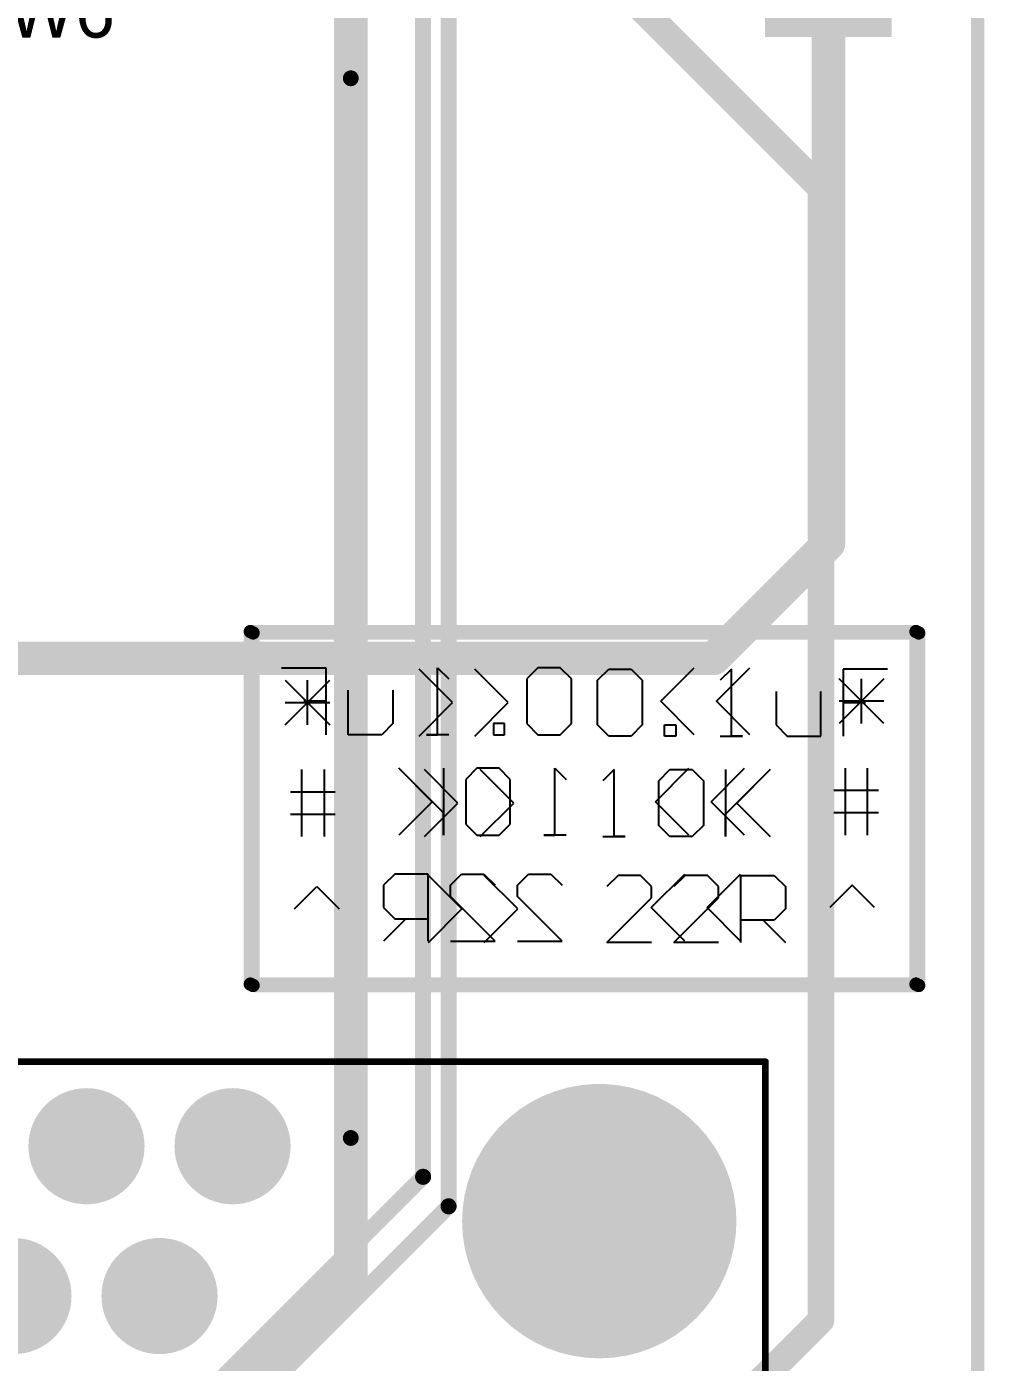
# Model space of a CAD drawing. Header units: millimetres. Extents: x 0.85 to 4.91, y 0.77 to 5.15.
# Drawn here: x 4.113 to 4.828, y 1.268 to 2.264 of the extents above; entities that cross this region are included whole.
import ezdxf

# ---------------------------------------------------------------- set-up
doc = ezdxf.new("R2010")
doc.units = ezdxf.units.MM
doc.header["$MEASUREMENT"] = 0
for name, color, linetype in [('BottomLayer', 5, 'Continuous'), ('BottomOverlay', 54, 'Continuous'), ('BottomSolder', 6, 'Continuous'), ('Mechanical2', 216, 'Continuous'), ('MultiLayer', 9, 'Continuous'), ('PadHoleLayer', 156, 'Continuous'), ('TopLayer', 1, 'Continuous'), ('TopOverlay', 2, 'Continuous'), ('TopPaste', 8, 'Continuous'), ('TopSolder', 216, 'Continuous'), ('ViaHoleLayer', 16, 'Continuous')]:
    doc.layers.add(name, color=color, linetype=linetype)

# ---------------------------------------------------------------- blocks, each defined once
blk = doc.blocks.new('A_DF_09_A_KG_T4S_51')
at = {"layer": 'BottomLayer'}
for points, const_width in [([(-0.54114, 0, 1), (-0.44272, 0, 1)], 0.09843), ([(-0.12874, 0.05591, 1), (-0.08937, 0.05591, 1)], 0.03937), ([(-0.01968, 0.05591, 1), (0.01969, 0.05591, 1)], 0.03937), ([(0.08937, 0.05591, 1), (0.12874, 0.05591, 1)], 0.03937), ([(0.19843, 0.05591, 1), (0.2378, 0.05591, 1)], 0.03937), ([(0.44272, 0, 1), (0.54114, 0, 1)], 0.09843), ([(-0.18327, -0.05591, 1), (-0.1439, -0.05591, 1)], 0.03937), ([(-0.07421, -0.05591, 1), (-0.03484, -0.05591, 1)], 0.03937), ([(0.03484, -0.05591, 1), (0.07421, -0.05591, 1)], 0.03937), ([(0.1439, -0.05591, 1), (0.18327, -0.05591, 1)], 0.03937)]:
    blk.add_lwpolyline(points, format="xyb", close=True, dxfattribs=dict(at, const_width=const_width))
blk.add_solid([(-0.25748, 0.01654), (-0.17874, 0.01654), (-0.25748, 0.09528), (-0.17874, 0.09528)], dxfattribs=at)
at = {"layer": 'BottomSolder'}
for points, const_width in [([(-0.54314, 0, 1), (-0.44072, 0, 1)], 0.10243), ([(0.44072, 0, 1), (0.54314, 0, 1)], 0.10243), ([(-0.13074, 0.05591, 1), (-0.08737, 0.05591, 1)], 0.04337), ([(-0.02168, 0.05591, 1), (0.02169, 0.05591, 1)], 0.04337), ([(0.08737, 0.05591, 1), (0.13074, 0.05591, 1)], 0.04337), ([(0.19643, 0.05591, 1), (0.2398, 0.05591, 1)], 0.04337), ([(-0.18527, -0.05591, 1), (-0.1419, -0.05591, 1)], 0.04337), ([(-0.07621, -0.05591, 1), (-0.03284, -0.05591, 1)], 0.04337), ([(0.03284, -0.05591, 1), (0.07621, -0.05591, 1)], 0.04337), ([(0.1419, -0.05591, 1), (0.18527, -0.05591, 1)], 0.04337)]:
    blk.add_lwpolyline(points, format="xyb", close=True, dxfattribs=dict(at, const_width=const_width))
blk.add_solid([(-0.26148, 0.01254), (-0.17474, 0.01254), (-0.26148, 0.09928), (-0.17474, 0.09928)], dxfattribs=at)
at = {"layer": 'MultiLayer'}
for points, const_width in [([(-0.54114, 0, 1), (-0.44272, 0, 1)], 0.09843), ([(-0.12874, 0.05591, 1), (-0.08937, 0.05591, 1)], 0.03937), ([(-0.01968, 0.05591, 1), (0.01969, 0.05591, 1)], 0.03937), ([(0.08937, 0.05591, 1), (0.12874, 0.05591, 1)], 0.03937), ([(0.19843, 0.05591, 1), (0.2378, 0.05591, 1)], 0.03937), ([(0.44272, 0, 1), (0.54114, 0, 1)], 0.09843), ([(-0.18327, -0.05591, 1), (-0.1439, -0.05591, 1)], 0.03937), ([(-0.07421, -0.05591, 1), (-0.03484, -0.05591, 1)], 0.03937), ([(0.03484, -0.05591, 1), (0.07421, -0.05591, 1)], 0.03937), ([(0.1439, -0.05591, 1), (0.18327, -0.05591, 1)], 0.03937)]:
    blk.add_lwpolyline(points, format="xyb", close=True, dxfattribs=dict(at, const_width=const_width))
blk.add_solid([(-0.25748, 0.01654), (-0.17874, 0.01654), (-0.25748, 0.09528), (-0.17874, 0.09528)], dxfattribs=at)
at = {"layer": 'PadHoleLayer'}
for points, const_width in [([(-0.22795, 0.05591, 1), (-0.20827, 0.05591, 1)], 0.01969), ([(-0.1189, 0.05591, 1), (-0.09921, 0.05591, 1)], 0.01969), ([(-0.00984, 0.05591, 1), (0.00984, 0.05591, 1)], 0.01969), ([(0.09921, 0.05591, 1), (0.1189, 0.05591, 1)], 0.01969), ([(0.20827, 0.05591, 1), (0.22795, 0.05591, 1)], 0.01969), ([(-0.52195, 0, 1), (-0.46191, 0, 1)], 0.06004), ([(0.46191, 0, 1), (0.52195, 0, 1)], 0.06004), ([(-0.17342, -0.05591, 1), (-0.15374, -0.05591, 1)], 0.01969), ([(-0.06437, -0.05591, 1), (-0.04468, -0.05591, 1)], 0.01969), ([(0.04469, -0.05591, 1), (0.06437, -0.05591, 1)], 0.01969), ([(0.15374, -0.05591, 1), (0.17343, -0.05591, 1)], 0.01969)]:
    blk.add_lwpolyline(points, format="xyb", close=True, dxfattribs=dict(at, const_width=const_width))
at = {"layer": 'TopLayer'}
for points, const_width in [([(-0.54114, 0, 1), (-0.44272, 0, 1)], 0.09843), ([(-0.12874, 0.05591, 1), (-0.08937, 0.05591, 1)], 0.03937), ([(-0.01968, 0.05591, 1), (0.01969, 0.05591, 1)], 0.03937), ([(0.08937, 0.05591, 1), (0.12874, 0.05591, 1)], 0.03937), ([(0.19843, 0.05591, 1), (0.2378, 0.05591, 1)], 0.03937), ([(0.44272, 0, 1), (0.54114, 0, 1)], 0.09843), ([(-0.18327, -0.05591, 1), (-0.1439, -0.05591, 1)], 0.03937), ([(-0.07421, -0.05591, 1), (-0.03484, -0.05591, 1)], 0.03937), ([(0.03484, -0.05591, 1), (0.07421, -0.05591, 1)], 0.03937), ([(0.1439, -0.05591, 1), (0.18327, -0.05591, 1)], 0.03937)]:
    blk.add_lwpolyline(points, format="xyb", close=True, dxfattribs=dict(at, const_width=const_width))
blk.add_solid([(-0.25748, 0.01654), (-0.17874, 0.01654), (-0.25748, 0.09528), (-0.17874, 0.09528)], dxfattribs=at)
at = {"layer": 'TopOverlay', "const_width": 0.005}
for points in [[(-0.612, -0.401), (-0.612, 0.119)], [(-0.612, 0.119), (0.616, 0.119)], [(0.616, -0.401), (0.616, 0.119)], [(-0.612, -0.401), (-0.256, -0.401)], [(-0.256, -0.605), (-0.256, -0.401)], [(0.26, -0.605), (0.26, -0.401)], [(0.26, -0.401), (0.616, -0.401)], [(-0.256, -0.605), (0.26, -0.605)]]:
    blk.add_lwpolyline(points, dxfattribs=at)
at = {"layer": 'TopOverlay'}
for points, const_width in [([(-0.61325, 0.119, 1), (-0.61075, 0.119, 1)], 0.0025), ([(-0.61325, 0.119, 1), (-0.61075, 0.119, 1)], 0.0025), ([(0.61475, 0.119, 1), (0.61725, 0.119, 1)], 0.0025), ([(0.61475, 0.119, 1), (0.61725, 0.119, 1)], 0.0025), ([(-0.268, 0.078, 1), (-0.28, 0.078, 1)], 0.01), ([(-0.2825, 0.078, 1), (-0.2775, 0.078, 1)], 0.005), ([(-0.2705, 0.078, 1), (-0.2655, 0.078, 1)], 0.005), ([(-0.61325, -0.401, 1), (-0.61075, -0.401, 1)], 0.0025), ([(-0.61325, -0.401, 1), (-0.61075, -0.401, 1)], 0.0025), ([(-0.25725, -0.401, 1), (-0.25475, -0.401, 1)], 0.0025), ([(-0.25725, -0.401, 1), (-0.25475, -0.401, 1)], 0.0025), ([(0.25875, -0.401, 1), (0.26125, -0.401, 1)], 0.0025), ([(0.25875, -0.401, 1), (0.26125, -0.401, 1)], 0.0025), ([(0.61475, -0.401, 1), (0.61725, -0.401, 1)], 0.0025), ([(0.61475, -0.401, 1), (0.61725, -0.401, 1)], 0.0025), ([(-0.25725, -0.605, 1), (-0.25475, -0.605, 1)], 0.0025), ([(-0.25725, -0.605, 1), (-0.25475, -0.605, 1)], 0.0025), ([(0.25875, -0.605, 1), (0.26125, -0.605, 1)], 0.0025), ([(0.25875, -0.605, 1), (0.26125, -0.605, 1)], 0.0025)]:
    blk.add_lwpolyline(points, format="xyb", close=True, dxfattribs=dict(at, const_width=const_width))
at = {"layer": 'TopSolder'}
for points, const_width in [([(-0.54314, 0, 1), (-0.44072, 0, 1)], 0.10243), ([(0.44072, 0, 1), (0.54314, 0, 1)], 0.10243), ([(-0.13074, 0.05591, 1), (-0.08737, 0.05591, 1)], 0.04337), ([(-0.02168, 0.05591, 1), (0.02169, 0.05591, 1)], 0.04337), ([(0.08737, 0.05591, 1), (0.13074, 0.05591, 1)], 0.04337), ([(0.19643, 0.05591, 1), (0.2398, 0.05591, 1)], 0.04337), ([(-0.18527, -0.05591, 1), (-0.1419, -0.05591, 1)], 0.04337), ([(-0.07621, -0.05591, 1), (-0.03284, -0.05591, 1)], 0.04337), ([(0.03284, -0.05591, 1), (0.07621, -0.05591, 1)], 0.04337), ([(0.1419, -0.05591, 1), (0.18527, -0.05591, 1)], 0.04337)]:
    blk.add_lwpolyline(points, format="xyb", close=True, dxfattribs=dict(at, const_width=const_width))
blk.add_solid([(-0.26148, 0.01254), (-0.17474, 0.01254), (-0.26148, 0.09928), (-0.17474, 0.09928)], dxfattribs=at)
blk = doc.blocks.new('U_FL_R_SMT_1_80__53')
at = {"layer": 'TopLayer'}
for points in [[(-0.07913, -0.00295), (-0.03701, -0.00295), (-0.07913, 0.08366), (-0.03701, 0.08366)], [(0.03701, -0.00295), (0.07913, -0.00295), (0.03701, 0.08366), (0.07913, 0.08366)], [(-0.02008, -0.05742), (0.02008, -0.05742), (-0.02008, -0.01529), (0.02008, -0.01529)]]:
    blk.add_solid(points, dxfattribs=at)
at = {"layer": 'TopOverlay', "const_width": 0.01}
for points in [[(-0.055, 0.099), (0.058, 0.099)], [(-0.062, -0.013), (-0.062, -0.031)], [(0.062, -0.013), (0.062, -0.031)], [(-0.062, -0.031), (-0.033, -0.031)], [(0.033, -0.031), (0.062, -0.031)]]:
    blk.add_lwpolyline(points, dxfattribs=at)
at = {"layer": 'TopOverlay', "const_width": 0.005}
for points in [[(-0.0575, 0.099, 1), (-0.0525, 0.099, 1)], [(0.0555, 0.099, 1), (0.0605, 0.099, 1)], [(-0.0645, -0.013, 1), (-0.0595, -0.013, 1)], [(0.0595, -0.013, 1), (0.0645, -0.013, 1)], [(-0.0645, -0.031, 1), (-0.0595, -0.031, 1)], [(-0.0645, -0.031, 1), (-0.0595, -0.031, 1)], [(-0.0355, -0.031, 1), (-0.0305, -0.031, 1)], [(0.0305, -0.031, 1), (0.0355, -0.031, 1)], [(0.0595, -0.031, 1), (0.0645, -0.031, 1)], [(0.0595, -0.031, 1), (0.0645, -0.031, 1)]]:
    blk.add_lwpolyline(points, format="xyb", close=True, dxfattribs=at)
at = {"layer": 'TopPaste'}
for points in [[(-0.07913, -0.00295), (-0.03701, -0.00295), (-0.07913, 0.08366), (-0.03701, 0.08366)], [(0.03701, -0.00295), (0.07913, -0.00295), (0.03701, 0.08366), (0.07913, 0.08366)], [(-0.02008, -0.05742), (0.02008, -0.05742), (-0.02008, -0.01529), (0.02008, -0.01529)]]:
    blk.add_solid(points, dxfattribs=at)
at = {"layer": 'TopSolder'}
for points in [[(-0.08313, -0.00695), (-0.03301, -0.00695), (-0.08313, 0.08766), (-0.03301, 0.08766)], [(0.03301, -0.00695), (0.08313, -0.00695), (0.03301, 0.08766), (0.08313, 0.08766)], [(-0.02408, -0.06142), (0.02408, -0.06142), (-0.02408, -0.01129), (0.02408, -0.01129)]]:
    blk.add_solid(points, dxfattribs=at)

msp = doc.modelspace()

# ---------------------------------------------------------------- linework, layer by layer
at = {"layer": 'BottomLayer'}
for points, const_width in [([(4.428, 1.384), (4.428, 2.483)], 0.012), ([(4.409, 1.406), (4.409, 2.456)], 0.012), ([(4.523, 2.327), (4.706, 2.144)], 0.02), ([(4.355, 1.435), (4.355, 2.225)], 0.025), ([(4.706, 1.299), (4.706, 2.144)], 0.02), ([(4.247, 1.244), (4.409, 1.406)], 0.012), ([(4.262, 1.218), (4.428, 1.384)], 0.012), ([(4.494, 1.087), (4.706, 1.299)], 0.02)]:
    msp.add_lwpolyline(points, dxfattribs=dict(at, const_width=const_width))
for points, const_width in [([(4.34875, 2.225, 1), (4.36125, 2.225, 1)], 0.0125), ([(4.34909, 2.226, 1), (4.36091, 2.226, 1)], 0.01181), ([(4.701, 2.144, 1), (4.711, 2.144, 1)], 0.01), ([(4.701, 2.144, 1), (4.711, 2.144, 1)], 0.01), ([(4.34875, 1.435, 1), (4.36125, 1.435, 1)], 0.0125), ([(4.34909, 1.435, 1), (4.36091, 1.435, 1)], 0.01181), ([(4.406, 1.406, 1), (4.412, 1.406, 1)], 0.006), ([(4.406, 1.406, 1), (4.412, 1.406, 1)], 0.006), ([(4.425, 1.384, 1), (4.431, 1.384, 1)], 0.006), ([(4.425, 1.384, 1), (4.431, 1.384, 1)], 0.006), ([(4.701, 1.299, 1), (4.711, 1.299, 1)], 0.01), ([(4.701, 1.299, 1), (4.711, 1.299, 1)], 0.01)]:
    msp.add_lwpolyline(points, format="xyb", close=True, dxfattribs=dict(at, const_width=const_width))
at = {"layer": 'BottomOverlay'}
for p, q in [((4.30315, 1.78598), (4.33647, 1.78598)), ((4.33647, 1.78598), (4.33647, 1.76099)), ((4.41977, 1.736), (4.41977, 1.78598)), ((4.41977, 1.78598), (4.42811, 1.77765)), ((4.49475, 1.78598), (4.48642, 1.77765)), ((4.51141, 1.78598), (4.49475, 1.78598)), ((4.51974, 1.77765), (4.51141, 1.78598)), ((4.58639, 1.76099), (4.61138, 1.78598)), ((4.62804, 1.76099), (4.65303, 1.78598)), ((4.48642, 1.77765), (4.48642, 1.74433)), ((4.51974, 1.74433), (4.51974, 1.77765)), ((4.753, 1.77765), (4.71968, 1.74433)), ((4.753, 1.74433), (4.71968, 1.77765)), ((4.73634, 1.74433), (4.73634, 1.77765)), ((4.35313, 1.736), (4.35313, 1.76932)), ((4.38645, 1.76932), (4.38645, 1.74433)), ((4.33647, 1.76099), (4.31981, 1.76099)), ((4.31981, 1.76099), (4.33647, 1.76099)), ((4.33647, 1.76099), (4.33647, 1.736)), ((4.61138, 1.736), (4.58639, 1.76099)), ((4.65303, 1.736), (4.62804, 1.76099)), ((4.753, 1.76099), (4.71968, 1.76099)), ((4.37812, 1.736), (4.35313, 1.736)), ((4.38645, 1.74433), (4.37812, 1.736)), ((4.42811, 1.736), (4.41144, 1.736)), ((4.41144, 1.736), (4.41977, 1.736)), ((4.46976, 1.74433), (4.46143, 1.74433)), ((4.46143, 1.74433), (4.46143, 1.736)), ((4.46143, 1.736), (4.46976, 1.736)), ((4.46976, 1.736), (4.46976, 1.74433)), ((4.48642, 1.74433), (4.49475, 1.736)), ((4.49475, 1.736), (4.51141, 1.736)), ((4.51141, 1.736), (4.51974, 1.74433)), ((4.42411, 1.67766), (4.39078, 1.71098)), ((4.39078, 1.71098), (4.41577, 1.68599)), ((4.42411, 1.71098), (4.42411, 1.661)), ((4.4491, 1.71098), (4.44077, 1.70265)), ((4.46576, 1.71098), (4.4491, 1.71098)), ((4.47409, 1.70265), (4.46576, 1.71098)), ((4.50741, 1.661), (4.50741, 1.71098)), ((4.50741, 1.71098), (4.51574, 1.70265)), ((4.58239, 1.68599), (4.60738, 1.71098)), ((4.62404, 1.68599), (4.64903, 1.71098)), ((4.72401, 1.71098), (4.72401, 1.661)), ((4.74067, 1.661), (4.74067, 1.71098)), ((4.44077, 1.70265), (4.44077, 1.66933)), ((4.47409, 1.66933), (4.47409, 1.70265)), ((4.41577, 1.68599), (4.39078, 1.661)), ((4.60738, 1.661), (4.58239, 1.68599)), ((4.64903, 1.661), (4.62404, 1.68599)), ((4.72401, 1.69432), (4.71568, 1.69432)), ((4.749, 1.69432), (4.72401, 1.69432)), ((4.42411, 1.661), (4.42411, 1.67766)), ((4.749, 1.67766), (4.71568, 1.67766)), ((4.44077, 1.66933), (4.4491, 1.661)), ((4.46576, 1.661), (4.47409, 1.66933)), ((4.4491, 1.661), (4.46576, 1.661)), ((4.51574, 1.661), (4.49908, 1.661)), ((4.49908, 1.661), (4.50741, 1.661)), ((4.38778, 1.63198), (4.37945, 1.62365)), ((4.41277, 1.63198), (4.38778, 1.63198)), ((4.41277, 1.582), (4.41277, 1.63198)), ((4.42944, 1.62365), (4.43777, 1.63198)), ((4.43777, 1.63198), (4.45443, 1.63198)), ((4.45443, 1.63198), (4.46276, 1.62365)), ((4.47942, 1.62365), (4.48775, 1.63198)), ((4.48775, 1.63198), (4.50441, 1.63198)), ((4.50441, 1.63198), (4.51274, 1.62365)), ((4.57939, 1.60699), (4.60438, 1.63198)), ((4.62104, 1.60699), (4.64603, 1.63198)), ((4.37945, 1.62365), (4.37945, 1.60699)), ((4.42944, 1.61532), (4.42944, 1.62365)), ((4.46276, 1.582), (4.42944, 1.61532)), ((4.47942, 1.61532), (4.47942, 1.62365)), ((4.51274, 1.582), (4.47942, 1.61532)), ((4.72934, 1.62365), (4.71268, 1.60699)), ((4.746, 1.60699), (4.72934, 1.62365)), ((4.37945, 1.60699), (4.38778, 1.59866)), ((4.60438, 1.582), (4.57939, 1.60699)), ((4.64603, 1.582), (4.62104, 1.60699)), ((4.39611, 1.59866), (4.37945, 1.582)), ((4.38778, 1.59866), (4.41277, 1.59866)), ((4.42944, 1.582), (4.46276, 1.582)), ((4.47942, 1.582), (4.51274, 1.582))]:
    msp.add_line(p, q, dxfattribs=at)
at = {"layer": 'BottomOverlay', "const_width": 0.01}
for points in [[(4.28, 1.54983), (4.28, 1.813)], [(4.28, 1.813), (4.777, 1.813)], [(4.777, 1.54983), (4.777, 1.813)], [(4.28, 1.54983), (4.777, 1.54983)]]:
    msp.add_lwpolyline(points, dxfattribs=at)
at = {"layer": 'BottomOverlay', "const_width": 0.005}
for points in [[(4.2775, 1.813, 1), (4.2825, 1.813, 1)], [(4.2775, 1.813, 1), (4.2825, 1.813, 1)], [(4.7745, 1.813, 1), (4.7795, 1.813, 1)], [(4.7745, 1.813, 1), (4.7795, 1.813, 1)], [(4.2775, 1.54983, 1), (4.2825, 1.54983, 1)], [(4.2775, 1.54983, 1), (4.2825, 1.54983, 1)], [(4.7745, 1.54983, 1), (4.7795, 1.54983, 1)], [(4.7745, 1.54983, 1), (4.7795, 1.54983, 1)]]:
    msp.add_lwpolyline(points, format="xyb", close=True, dxfattribs=at)
at = {"layer": 'Mechanical2', "const_width": 0.01}
msp.add_lwpolyline([(4.823, 0.965), (4.823, 5)], dxfattribs=at)
at = {"layer": 'MultiLayer', "const_width": 0.01181}
for points in [[(4.34909, 2.226, 1), (4.36091, 2.226, 1)], [(4.34909, 1.435, 1), (4.36091, 1.435, 1)]]:
    msp.add_lwpolyline(points, format="xyb", close=True, dxfattribs=at)
at = {"layer": 'TopLayer', "const_width": 0.025}
for points in [[(4.71165, 1.87865), (4.71165, 2.28193)], [(4.355, 2.226), (4.355, 2.279)], [(4.626, 1.793), (4.71165, 1.87865)], [(3.982, 1.793), (4.626, 1.793)], [(4.355, 1.435), (4.355, 1.33)], [(4.157, 1.132), (4.355, 1.33)]]:
    msp.add_lwpolyline(points, dxfattribs=at)
at = {"layer": 'TopLayer'}
for points, const_width in [([(4.34875, 2.226, 1), (4.36125, 2.226, 1)], 0.0125), ([(4.34909, 2.226, 1), (4.36091, 2.226, 1)], 0.01181), ([(4.7054, 1.87865, 1), (4.7179, 1.87865, 1)], 0.0125), ([(4.7054, 1.87865, 1), (4.7179, 1.87865, 1)], 0.0125), ([(4.61975, 1.793, 1), (4.63225, 1.793, 1)], 0.0125), ([(4.61975, 1.793, 1), (4.63225, 1.793, 1)], 0.0125), ([(4.34875, 1.435, 1), (4.36125, 1.435, 1)], 0.0125), ([(4.34909, 1.435, 1), (4.36091, 1.435, 1)], 0.01181), ([(4.34875, 1.33, 1), (4.36125, 1.33, 1)], 0.0125), ([(4.34875, 1.33, 1), (4.36125, 1.33, 1)], 0.0125)]:
    msp.add_lwpolyline(points, format="xyb", close=True, dxfattribs=dict(at, const_width=const_width))
at = {"layer": 'TopOverlay'}
for p, q in [((4.43096, 1.75999), (4.40597, 1.78498)), ((4.47261, 1.75999), (4.44762, 1.78498)), ((4.53926, 1.77665), (4.54759, 1.78498)), ((4.54759, 1.78498), (4.56425, 1.78498)), ((4.56425, 1.78498), (4.57258, 1.77665)), ((4.63923, 1.78498), (4.63089, 1.77665)), ((4.63923, 1.735), (4.63923, 1.78498)), ((4.75585, 1.78498), (4.72253, 1.78498)), ((4.72253, 1.78498), (4.72253, 1.75999)), ((4.306, 1.77665), (4.33932, 1.74333)), ((4.306, 1.74333), (4.33932, 1.77665)), ((4.32266, 1.74333), (4.32266, 1.77665)), ((4.53926, 1.74333), (4.53926, 1.77665)), ((4.57258, 1.77665), (4.57258, 1.74333)), ((4.67255, 1.76832), (4.67255, 1.74333)), ((4.70587, 1.735), (4.70587, 1.76832)), ((4.306, 1.75999), (4.33932, 1.75999)), ((4.40597, 1.735), (4.43096, 1.75999)), ((4.44762, 1.735), (4.47261, 1.75999)), ((4.72253, 1.75999), (4.73919, 1.75999)), ((4.73919, 1.75999), (4.72253, 1.75999)), ((4.72253, 1.75999), (4.72253, 1.735)), ((4.54759, 1.735), (4.53926, 1.74333)), ((4.56425, 1.735), (4.54759, 1.735)), ((4.57258, 1.74333), (4.56425, 1.735)), ((4.58924, 1.735), (4.58924, 1.74333)), ((4.58924, 1.74333), (4.59757, 1.74333)), ((4.59757, 1.735), (4.58924, 1.735)), ((4.59757, 1.74333), (4.59757, 1.735)), ((4.63089, 1.735), (4.64756, 1.735)), ((4.64756, 1.735), (4.63923, 1.735)), ((4.67255, 1.74333), (4.68088, 1.735)), ((4.68088, 1.735), (4.70587, 1.735)), ((4.31833, 1.66), (4.31833, 1.70998)), ((4.33499, 1.70998), (4.33499, 1.66)), ((4.43496, 1.68499), (4.40997, 1.70998)), ((4.47661, 1.68499), (4.45162, 1.70998)), ((4.55159, 1.70998), (4.54326, 1.70165)), ((4.55159, 1.66), (4.55159, 1.70998)), ((4.58491, 1.70165), (4.59324, 1.70998)), ((4.59324, 1.70998), (4.6099, 1.70998)), ((4.6099, 1.70998), (4.61823, 1.70165)), ((4.63489, 1.70998), (4.63489, 1.66)), ((4.63489, 1.67666), (4.66822, 1.70998)), ((4.66822, 1.70998), (4.64323, 1.68499)), ((4.58491, 1.66833), (4.58491, 1.70165)), ((4.61823, 1.70165), (4.61823, 1.66833)), ((4.31, 1.69332), (4.33499, 1.69332)), ((4.33499, 1.69332), (4.34332, 1.69332)), ((4.40997, 1.66), (4.43496, 1.68499)), ((4.45162, 1.66), (4.47661, 1.68499)), ((4.64323, 1.68499), (4.66822, 1.66)), ((4.31, 1.67666), (4.34332, 1.67666)), ((4.63489, 1.66), (4.63489, 1.67666)), ((4.59324, 1.66), (4.58491, 1.66833)), ((4.61823, 1.66833), (4.6099, 1.66)), ((4.54326, 1.66), (4.55992, 1.66)), ((4.55992, 1.66), (4.55159, 1.66)), ((4.6099, 1.66), (4.59324, 1.66)), ((4.43796, 1.60599), (4.41297, 1.63098)), ((4.47961, 1.60599), (4.45462, 1.63098)), ((4.55459, 1.63098), (4.54626, 1.62265)), ((4.57125, 1.63098), (4.55459, 1.63098)), ((4.57958, 1.62265), (4.57125, 1.63098)), ((4.60457, 1.63098), (4.59624, 1.62265)), ((4.62123, 1.63098), (4.60457, 1.63098)), ((4.62956, 1.62265), (4.62123, 1.63098)), ((4.64623, 1.581), (4.64623, 1.63098)), ((4.64623, 1.63098), (4.67122, 1.63098)), ((4.67122, 1.63098), (4.67955, 1.62265)), ((4.313, 1.60599), (4.32966, 1.62265)), ((4.32966, 1.62265), (4.34632, 1.60599)), ((4.57958, 1.61432), (4.57958, 1.62265)), ((4.62956, 1.61432), (4.62956, 1.62265)), ((4.67955, 1.62265), (4.67955, 1.60599)), ((4.41297, 1.581), (4.43796, 1.60599)), ((4.45462, 1.581), (4.47961, 1.60599)), ((4.54626, 1.581), (4.57958, 1.61432)), ((4.59624, 1.581), (4.62956, 1.61432)), ((4.67955, 1.60599), (4.67122, 1.59766)), ((4.67122, 1.59766), (4.64623, 1.59766)), ((4.66289, 1.59766), (4.67955, 1.581)), ((4.57958, 1.581), (4.54626, 1.581)), ((4.62956, 1.581), (4.59624, 1.581))]:
    msp.add_line(p, q, dxfattribs=at)
at = {"layer": 'TopOverlay', "const_width": 0.01}
for points in [[(4.282, 1.812), (4.779, 1.812)], [(4.282, 1.54883), (4.282, 1.812)], [(4.779, 1.54883), (4.779, 1.812)], [(4.282, 1.54883), (4.779, 1.54883)]]:
    msp.add_lwpolyline(points, dxfattribs=at)
at = {"layer": 'TopOverlay', "const_width": 0.005}
for points in [[(4.2795, 1.812, 1), (4.2845, 1.812, 1)], [(4.2795, 1.812, 1), (4.2845, 1.812, 1)], [(4.7765, 1.812, 1), (4.7815, 1.812, 1)], [(4.7765, 1.812, 1), (4.7815, 1.812, 1)], [(4.2795, 1.54883, 1), (4.2845, 1.54883, 1)], [(4.2795, 1.54883, 1), (4.2845, 1.54883, 1)], [(4.7765, 1.54883, 1), (4.7815, 1.54883, 1)], [(4.7765, 1.54883, 1), (4.7815, 1.54883, 1)]]:
    msp.add_lwpolyline(points, format="xyb", close=True, dxfattribs=at)
at = {"layer": 'ViaHoleLayer', "const_width": 0.00591}
for points in [[(4.35205, 2.226, 1), (4.35795, 2.226, 1)], [(4.35205, 1.435, 1), (4.35795, 1.435, 1)]]:
    msp.add_lwpolyline(points, format="xyb", close=True, dxfattribs=at)

# ---------------------------------------------------------------- block references
for name, p, rotation in [('U_FL_R_SMT_1_80__53', (4.752, 2.34), 90), ('A_DF_09_A_KG_T4S_51', (4.04858, 1.37291), 360)]:
    msp.add_blockref(name, p, dxfattribs=dict(rotation=rotation))

# ---------------------------------------------------------------- texts
at = {"layer": 'TopOverlay'}
msp.add_text('SW6', height=0.04, dxfattribs=at).set_placement((4.063, 2.2564))

doc.saveas('drawing.dxf')
